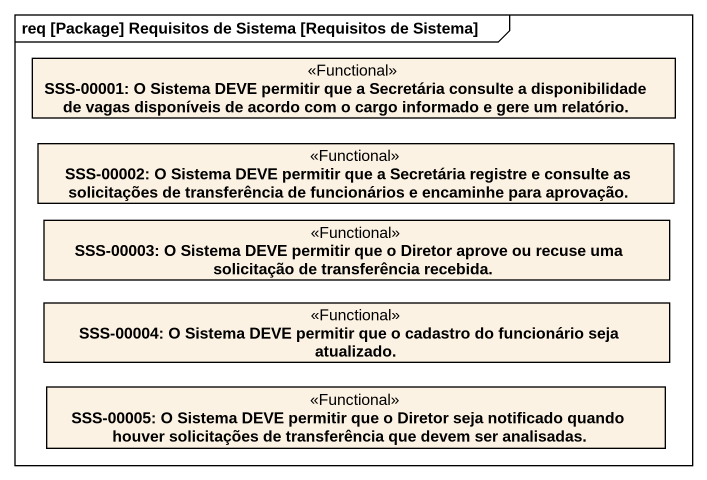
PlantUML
@startuml
mainframe req [Package] Requisitos de Sistema [Requisitos de Sistema]
hide circle
hide empty members
class "SSS-00001: O Sistema DEVE permitir que a Secretária consulte a disponibilidade de vagas disponíveis de acordo com o cargo informado e gere um relatório." as SSS_00001_O_Sistema_DEVE <<Functional>>
class "SSS-00002: O Sistema DEVE permitir que a Secretária registre e consulte as solicitações de transferência de funcionários e encaminhe para aprovação." as SSS_00002_O_Sistema_DEVE <<Functional>>
class "SSS-00003: O Sistema DEVE permitir que o Diretor aprove ou recuse uma solicitação de transferência recebida." as SSS_00003_O_Sistema_DEVE <<Functional>>
class "SSS-00004: O Sistema DEVE permitir que o cadastro do funcionário seja atualizado." as SSS_00004_O_Sistema_DEVE <<Functional>>
class "SSS-00005: O Sistema DEVE permitir que o Diretor seja notificado quando houver solicitações de transferência que devem ser analisadas." as SSS_00005_O_Sistema_DEVE <<Functional>>
@enduml
